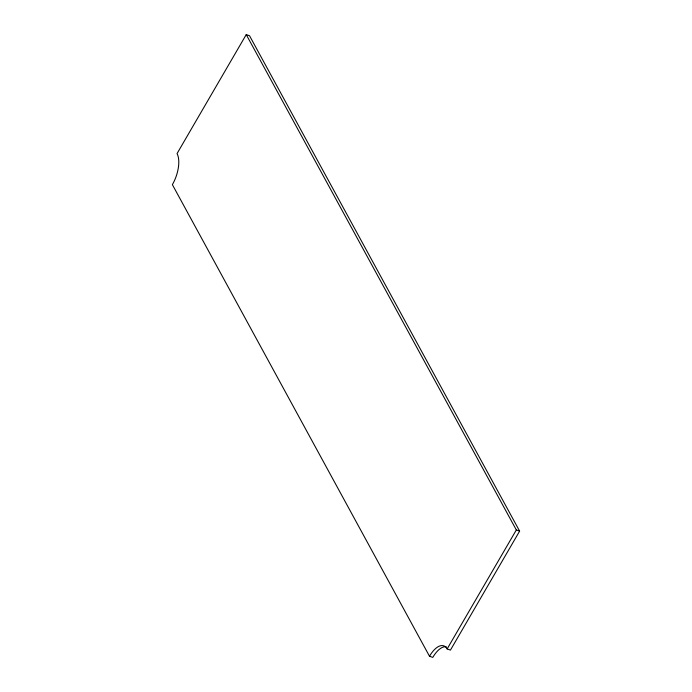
<?xml version="1.0" encoding="UTF-8"?>
<svg xmlns="http://www.w3.org/2000/svg" width="692" height="692" viewBox="0 0 692 692"><rect width="100%" height="100%" fill="white"/><g stroke="black" fill="none" stroke-linecap="round" stroke-linejoin="round"><path stroke-width="1.04" d="M429.498 656.25A23.606 10.882 -70.7 0 1 447.136 648.949L450.431 650.108L519.623 531.119L249.535 35.75L246.24 34.6L177.048 153.581A23.606 10.882 -70.7 0 1 172.377 184.652L429.498 656.25L432.794 657.4A23.606 10.882 -70.7 0 1 446.279 646.804M447.136 648.949L516.327 529.968L246.24 34.6M516.327 529.968L519.623 531.119"/></g></svg>
